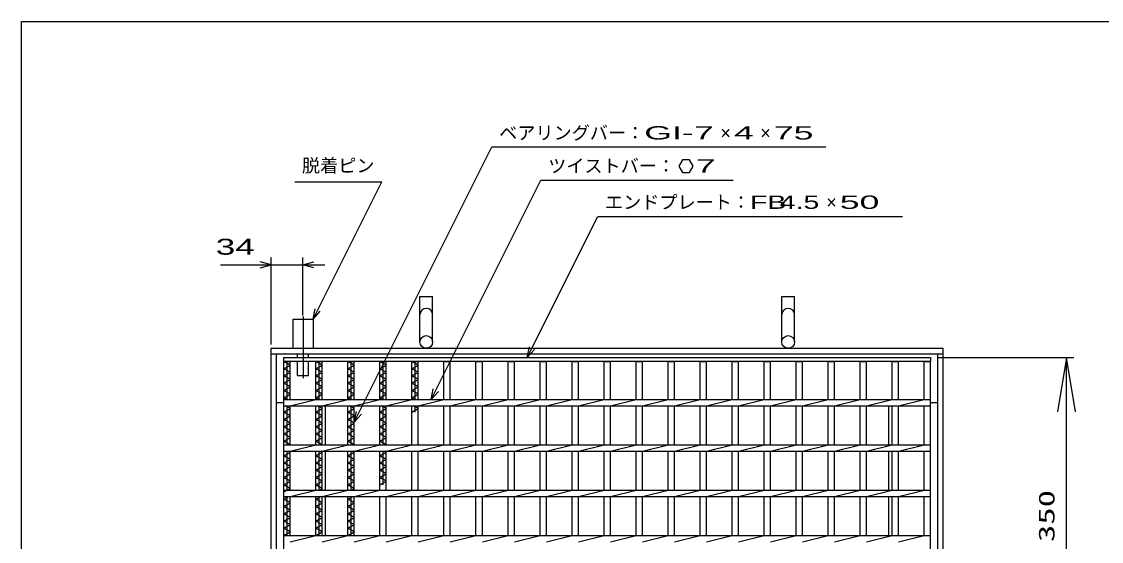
# Model space of a CAD drawing. Units: millimetres, scale not verified. Extents: x -1456 to 1389, y -1026 to 839.
# Drawn here: x -1379 to -189, y 265 to 839 of the extents above; entities that cross this region are included whole.
import ezdxf
from ezdxf.enums import TextEntityAlignment as Align

# ---------------------------------------------------------------- set-up
doc = ezdxf.new("R2010")
doc.units = ezdxf.units.MM
doc.header["$LTSCALE"] = 8
doc.linetypes.add('LONG_DASHED_DOTTED', pattern=[15.25, 12, -1.5, 0.25, -1.5])
for name, color, linetype, lineweight in [('0_2', 150, 'Continuous', 25), ('16', 3, 'Continuous', 25), ('19', 6, 'Continuous', 25), ('22', 4, 'Continuous', 25)]:
    doc.layers.add(name, color=color, linetype=linetype, lineweight=lineweight)
doc.styles.add('ベクトル', font='')
doc.styles.add('ＭＳ ゴシック', font='')
doc.styles.get('ベクトル').set_extended_font_data('ベクトル')
doc.styles.get('ＭＳ ゴシック').set_extended_font_data('MS Gothic')

# ---------------------------------------------------------------- blocks, each defined once
blk = doc.blocks.new('open_arrow')
at = {"color": 0, "linetype": 'Continuous', "lineweight": -2}
blk.add_lwpolyline([(7.5, 1.25), (0, 0), (7.5, -1.25)], dxfattribs=at)

msp = doc.modelspace()

# ---------------------------------------------------------------- linework, layer by layer
at = {"layer": '0_2'}
for p, q in [((-1379.2, -921.2), (-1379.2, 838.8)), ((-1379.2, 838.8), (1388.8, 838.8))]:
    msp.add_line(p, q, dxfattribs=at)
at = {"layer": '16'}
for p, q in [((-1090, 468.5), (-377, 468.5)), ((-1090, 464), (-1090, 468.5)), ((-377, 468.5), (-377, 464)), ((-377, 464), (-1090, 464)), ((-1090, -227), (-1090, 464)), ((-1090, 464), (-1083, 464)), ((-1083, 460), (-1090, 464)), ((-1090, 456), (-1083, 460)), ((-1083, 452), (-1090, 456)), ((-1086.5, 422), (-1086.5, 464)), ((-1083, 422), (-1083, 464)), ((-1054.7, 422), (-1054.7, 464)), ((-1054.7, 464), (-1047.7, 464)), ((-1047.7, 460), (-1054.7, 464)), ((-1054.7, 456), (-1047.7, 460)), ((-1047.7, 452), (-1054.7, 456)), ((-1051.2, 422), (-1051.2, 464)), ((-1047.7, 422), (-1047.7, 464)), ((-1019.4, 422), (-1019.4, 464)), ((-1019.4, 464), (-1012.4, 464)), ((-1012.4, 460), (-1019.4, 464)), ((-1019.4, 456), (-1012.4, 460)), ((-1012.4, 452), (-1019.4, 456)), ((-1015.9, 422), (-1015.9, 464)), ((-1012.4, 422), (-1012.4, 464)), ((-984.1, 422), (-984.1, 464)), ((-984.1, 464), (-977.1, 464)), ((-977.1, 460), (-984.1, 464)), ((-984.1, 456), (-977.1, 460)), ((-977.1, 452), (-984.1, 456)), ((-980.6, 422), (-980.6, 464)), ((-977.1, 422), (-977.1, 464)), ((-948.8, 422), (-948.8, 464)), ((-948.8, 464), (-941.8, 464)), ((-941.8, 460), (-948.8, 464)), ((-948.8, 456), (-941.8, 460)), ((-941.8, 452), (-948.8, 456)), ((-945.3, 422), (-945.3, 464)), ((-941.8, 422), (-941.8, 464)), ((-913.5, 422), (-913.5, 464)), ((-913.5, 464), (-906.5, 464)), ((-906.5, 422), (-906.5, 464)), ((-878.2, 422), (-878.2, 464)), ((-878.2, 464), (-871.2, 464)), ((-871.2, 422), (-871.2, 464)), ((-842.9, 422), (-842.9, 464)), ((-842.9, 464), (-835.9, 464)), ((-835.9, 422), (-835.9, 464)), ((-807.6, 422), (-807.6, 464)), ((-807.6, 464), (-800.6, 464)), ((-800.6, 422), (-800.6, 464)), ((-772.3, 422), (-772.3, 464)), ((-772.3, 464), (-765.3, 464)), ((-765.3, 422), (-765.3, 464)), ((-737, 422), (-737, 464)), ((-737, 464), (-730, 464)), ((-730, 422), (-730, 464)), ((-701.7, 422), (-701.7, 464)), ((-701.7, 464), (-694.7, 464)), ((-694.7, 422), (-694.7, 464)), ((-666.4, 422), (-666.4, 464)), ((-666.4, 464), (-659.4, 464)), ((-659.4, 422), (-659.4, 464)), ((-631.1, 422), (-631.1, 464)), ((-631.1, 464), (-624.1, 464)), ((-624.1, 422), (-624.1, 464)), ((-595.8, 422), (-595.8, 464)), ((-595.8, 464), (-588.8, 464)), ((-588.8, 422), (-588.8, 464)), ((-560.5, 422), (-560.5, 464)), ((-560.5, 464), (-553.5, 464)), ((-553.5, 422), (-553.5, 464)), ((-525.2, 422), (-525.2, 464)), ((-525.2, 464), (-518.2, 464)), ((-518.2, 422), (-518.2, 464)), ((-489.9, 422), (-489.9, 464)), ((-489.9, 464), (-482.9, 464)), ((-482.9, 422), (-482.9, 464)), ((-454.6, 422), (-454.6, 464)), ((-454.6, 464), (-447.6, 464)), ((-447.6, 422), (-447.6, 464)), ((-419.3, 422), (-419.3, 464)), ((-419.3, 464), (-412.3, 464)), ((-412.3, 422), (-412.3, 464)), ((-384, 422), (-384, 464)), ((-384, 464), (-377, 464)), ((-377, -227), (-377, 464)), ((-1090, 448), (-1083, 452)), ((-1083, 444), (-1090, 448)), ((-1090, 440), (-1083, 444)), ((-1054.7, 448), (-1047.7, 452)), ((-1047.7, 444), (-1054.7, 448)), ((-1054.7, 440), (-1047.7, 444)), ((-1019.4, 448), (-1012.4, 452)), ((-1012.4, 444), (-1019.4, 448)), ((-1019.4, 440), (-1012.4, 444)), ((-984.1, 448), (-977.1, 452)), ((-977.1, 444), (-984.1, 448)), ((-984.1, 440), (-977.1, 444)), ((-948.8, 448), (-941.8, 452)), ((-941.8, 444), (-948.8, 448)), ((-948.8, 440), (-941.8, 444)), ((-1083, 436), (-1090, 440)), ((-1090, 432), (-1083, 436)), ((-1083, 428), (-1090, 432)), ((-1047.7, 436), (-1054.7, 440)), ((-1054.7, 432), (-1047.7, 436)), ((-1047.7, 428), (-1054.7, 432)), ((-1012.4, 436), (-1019.4, 440)), ((-1019.4, 432), (-1012.4, 436)), ((-1012.4, 428), (-1019.4, 432)), ((-977.1, 436), (-984.1, 440)), ((-984.1, 432), (-977.1, 436)), ((-977.1, 428), (-984.1, 432)), ((-941.8, 436), (-948.8, 440)), ((-948.8, 432), (-941.8, 436)), ((-941.8, 428), (-948.8, 432)), ((-1090, 424), (-1083, 428)), ((-1086.5, 422), (-1090, 424)), ((-1090, 422), (-377, 422)), ((-1090, 415), (-1090, 422)), ((-1083, 415), (-1054.7, 422)), ((-1054.7, 424), (-1047.7, 428)), ((-1051.2, 422), (-1054.7, 424)), ((-1047.7, 415), (-1019.4, 422)), ((-1019.4, 424), (-1012.4, 428)), ((-1015.9, 422), (-1019.4, 424)), ((-1012.4, 415), (-984.1, 422)), ((-984.1, 424), (-977.1, 428)), ((-980.6, 422), (-984.1, 424)), ((-977.1, 415), (-948.8, 422)), ((-948.8, 424), (-941.8, 428)), ((-945.3, 422), (-948.8, 424)), ((-941.8, 415), (-913.5, 422)), ((-906.5, 415), (-878.2, 422)), ((-871.2, 415), (-842.9, 422)), ((-835.9, 415), (-807.6, 422)), ((-800.6, 415), (-772.3, 422)), ((-765.3, 415), (-737, 422)), ((-730, 415), (-701.7, 422)), ((-694.7, 415), (-666.4, 422)), ((-659.4, 415), (-631.1, 422)), ((-624.1, 415), (-595.8, 422)), ((-588.8, 415), (-560.5, 422)), ((-553.5, 415), (-525.2, 422)), ((-518.2, 415), (-489.9, 422)), ((-482.9, 415), (-454.6, 422)), ((-447.6, 415), (-419.3, 422)), ((-412.3, 415), (-384, 422)), ((-377, 415), (-377, 422)), ((-1090, 415), (-377, 415)), ((-1090, 408), (-1083, 412)), ((-1083, 404), (-1090, 408)), ((-1083, 412), (-1088.25, 415)), ((-1086.5, 372), (-1086.5, 415)), ((-1083, 372), (-1083, 415)), ((-1054.7, 372), (-1054.7, 415)), ((-1054.7, 408), (-1047.7, 412)), ((-1047.7, 404), (-1054.7, 408)), ((-1047.7, 412), (-1052.95, 415)), ((-1051.2, 372), (-1051.2, 415)), ((-1047.7, 372), (-1047.7, 415)), ((-1019.4, 372), (-1019.4, 415)), ((-1019.4, 408), (-1012.4, 412)), ((-1012.4, 404), (-1019.4, 408)), ((-1012.4, 412), (-1017.65, 415)), ((-1015.9, 372), (-1015.9, 415)), ((-1012.4, 372), (-1012.4, 415)), ((-984.1, 372), (-984.1, 415)), ((-984.1, 408), (-977.1, 412)), ((-977.1, 404), (-984.1, 408)), ((-977.1, 412), (-982.35, 415)), ((-980.6, 372), (-980.6, 415)), ((-977.1, 372), (-977.1, 415)), ((-948.8, 372), (-948.8, 415)), ((-948.8, 408), (-941.8, 412)), ((-941.8, 412), (-947.05, 415)), ((-945.3, 408), (-945.3, 415)), ((-941.8, 372), (-941.8, 415)), ((-913.5, 372), (-913.5, 415)), ((-906.5, 372), (-906.5, 415)), ((-878.2, 372), (-878.2, 415)), ((-871.2, 372), (-871.2, 415)), ((-842.9, 372), (-842.9, 415)), ((-835.9, 372), (-835.9, 415)), ((-807.6, 372), (-807.6, 415)), ((-800.6, 372), (-800.6, 415)), ((-772.3, 372), (-772.3, 415)), ((-765.3, 372), (-765.3, 415)), ((-737, 372), (-737, 415)), ((-730, 372), (-730, 415)), ((-701.7, 372), (-701.7, 415)), ((-694.7, 372), (-694.7, 415)), ((-666.4, 372), (-666.4, 415)), ((-659.4, 372), (-659.4, 415)), ((-631.1, 372), (-631.1, 415)), ((-624.1, 372), (-624.1, 415)), ((-595.8, 372), (-595.8, 415)), ((-588.8, 372), (-588.8, 415)), ((-560.5, 372), (-560.5, 415)), ((-553.5, 372), (-553.5, 415)), ((-525.2, 372), (-525.2, 415)), ((-518.2, 372), (-518.2, 415)), ((-489.9, 372), (-489.9, 415)), ((-482.9, 372), (-482.9, 415)), ((-454.6, 372), (-454.6, 415)), ((-447.6, 372), (-447.6, 415)), ((-419.3, 372), (-419.3, 415)), ((-412.3, 372), (-412.3, 415)), ((-384, 372), (-384, 415)), ((-1090, 400), (-1083, 404)), ((-1083, 396), (-1090, 400)), ((-1090, 392), (-1083, 396)), ((-1054.7, 400), (-1047.7, 404)), ((-1047.7, 396), (-1054.7, 400)), ((-1054.7, 392), (-1047.7, 396)), ((-1019.4, 400), (-1012.4, 404)), ((-1012.4, 396), (-1019.4, 400)), ((-1019.4, 392), (-1012.4, 396)), ((-984.1, 400), (-977.1, 404)), ((-977.1, 396), (-984.1, 400)), ((-984.1, 392), (-977.1, 396)), ((-1083, 388), (-1090, 392)), ((-1090, 384), (-1083, 388)), ((-1083, 380), (-1090, 384)), ((-1047.7, 388), (-1054.7, 392)), ((-1054.7, 384), (-1047.7, 388)), ((-1047.7, 380), (-1054.7, 384)), ((-1012.4, 388), (-1019.4, 392)), ((-1019.4, 384), (-1012.4, 388)), ((-1012.4, 380), (-1019.4, 384)), ((-977.1, 388), (-984.1, 392)), ((-984.1, 384), (-977.1, 388)), ((-977.1, 380), (-984.1, 384)), ((-1090, 376), (-1083, 380)), ((-1083, 372), (-1090, 376)), ((-1090, 372), (-377, 372)), ((-1090, 365), (-1090, 372)), ((-1083, 365), (-1054.7, 372)), ((-1054.7, 376), (-1047.7, 380)), ((-1047.7, 372), (-1054.7, 376)), ((-1047.7, 365), (-1019.4, 372)), ((-1019.4, 376), (-1012.4, 380)), ((-1012.4, 372), (-1019.4, 376)), ((-1012.4, 365), (-984.1, 372)), ((-984.1, 376), (-977.1, 380)), ((-977.1, 372), (-984.1, 376)), ((-977.1, 365), (-948.8, 372)), ((-941.8, 365), (-913.5, 372)), ((-906.5, 365), (-878.2, 372)), ((-871.2, 365), (-842.9, 372)), ((-835.9, 365), (-807.6, 372)), ((-800.6, 365), (-772.3, 372)), ((-765.3, 365), (-737, 372)), ((-730, 365), (-701.7, 372)), ((-694.7, 365), (-666.4, 372)), ((-659.4, 365), (-631.1, 372)), ((-624.1, 365), (-595.8, 372)), ((-588.8, 365), (-560.5, 372)), ((-553.5, 365), (-525.2, 372)), ((-518.2, 365), (-489.9, 372)), ((-482.9, 365), (-454.6, 372)), ((-447.6, 365), (-419.3, 372)), ((-412.3, 365), (-384, 372)), ((-377, 365), (-377, 372)), ((-1090, 365), (-377, 365)), ((-1090, 360), (-1083, 364)), ((-1083, 356), (-1090, 360)), ((-1086.5, 322), (-1086.5, 365)), ((-1083, 364), (-1084.75, 365)), ((-1083, 322), (-1083, 365)), ((-1054.7, 322), (-1054.7, 365)), ((-1054.7, 360), (-1047.7, 364)), ((-1047.7, 356), (-1054.7, 360)), ((-1051.2, 322), (-1051.2, 365)), ((-1047.7, 364), (-1049.45, 365)), ((-1047.7, 322), (-1047.7, 365)), ((-1019.4, 322), (-1019.4, 365)), ((-1019.4, 360), (-1012.4, 364)), ((-1012.4, 356), (-1019.4, 360)), ((-1015.9, 322), (-1015.9, 365)), ((-1012.4, 364), (-1014.15, 365)), ((-1012.4, 322), (-1012.4, 365)), ((-984.1, 322), (-984.1, 365)), ((-984.1, 360), (-977.1, 364)), ((-977.1, 356), (-984.1, 360)), ((-980.6, 328), (-980.6, 365)), ((-977.1, 364), (-978.85, 365)), ((-977.1, 322), (-977.1, 365)), ((-948.8, 322), (-948.8, 365)), ((-941.8, 322), (-941.8, 365)), ((-913.5, 322), (-913.5, 365)), ((-906.5, 322), (-906.5, 365)), ((-878.2, 322), (-878.2, 365)), ((-871.2, 322), (-871.2, 365)), ((-842.9, 322), (-842.9, 365)), ((-835.9, 322), (-835.9, 365)), ((-807.6, 322), (-807.6, 365)), ((-800.6, 322), (-800.6, 365)), ((-772.3, 322), (-772.3, 365)), ((-765.3, 322), (-765.3, 365)), ((-737, 322), (-737, 365)), ((-730, 322), (-730, 365)), ((-701.7, 322), (-701.7, 365)), ((-694.7, 322), (-694.7, 365)), ((-666.4, 322), (-666.4, 365)), ((-659.4, 322), (-659.4, 365)), ((-631.1, 322), (-631.1, 365)), ((-624.1, 322), (-624.1, 365)), ((-595.8, 322), (-595.8, 365)), ((-588.8, 322), (-588.8, 365)), ((-560.5, 322), (-560.5, 365)), ((-553.5, 322), (-553.5, 365)), ((-525.2, 322), (-525.2, 365)), ((-518.2, 322), (-518.2, 365)), ((-489.9, 322), (-489.9, 365)), ((-482.9, 322), (-482.9, 365)), ((-454.6, 322), (-454.6, 365)), ((-447.6, 322), (-447.6, 365)), ((-419.3, 322), (-419.3, 365)), ((-412.3, 322), (-412.3, 365)), ((-384, 322), (-384, 365)), ((-1090, 352), (-1083, 356)), ((-1083, 348), (-1090, 352)), ((-1090, 344), (-1083, 348)), ((-1054.7, 352), (-1047.7, 356)), ((-1047.7, 348), (-1054.7, 352)), ((-1054.7, 344), (-1047.7, 348)), ((-1019.4, 352), (-1012.4, 356)), ((-1012.4, 348), (-1019.4, 352)), ((-1019.4, 344), (-1012.4, 348)), ((-984.1, 352), (-977.1, 356)), ((-977.1, 348), (-984.1, 352)), ((-984.1, 344), (-977.1, 348)), ((-1083, 340), (-1090, 344)), ((-1090, 336), (-1083, 340)), ((-1083, 332), (-1090, 336)), ((-1047.7, 340), (-1054.7, 344)), ((-1054.7, 336), (-1047.7, 340)), ((-1047.7, 332), (-1054.7, 336)), ((-1012.4, 340), (-1019.4, 344)), ((-1019.4, 336), (-1012.4, 340)), ((-1012.4, 332), (-1019.4, 336)), ((-977.1, 340), (-984.1, 344)), ((-984.1, 336), (-977.1, 340)), ((-977.1, 332), (-984.1, 336)), ((-1090, 328), (-1083, 332)), ((-1083, 324), (-1090, 328)), ((-1090, 320), (-1083, 324)), ((-1090, 322), (-377, 322)), ((-1090, 315), (-1090, 322)), ((-1083, 315), (-1054.7, 322)), ((-1054.7, 328), (-1047.7, 332)), ((-1047.7, 324), (-1054.7, 328)), ((-1051.2, 322), (-1047.7, 324)), ((-1047.7, 315), (-1019.4, 322)), ((-1019.4, 328), (-1012.4, 332)), ((-1012.4, 324), (-1019.4, 328)), ((-1015.9, 322), (-1012.4, 324)), ((-1012.4, 315), (-984.1, 322)), ((-984.1, 328), (-977.1, 332)), ((-977.1, 315), (-948.8, 322)), ((-941.8, 315), (-913.5, 322)), ((-906.5, 315), (-878.2, 322)), ((-871.2, 315), (-842.9, 322)), ((-835.9, 315), (-807.6, 322)), ((-800.6, 315), (-772.3, 322)), ((-765.3, 315), (-737, 322)), ((-730, 315), (-701.7, 322)), ((-694.7, 315), (-666.4, 322)), ((-659.4, 315), (-631.1, 322)), ((-624.1, 315), (-595.8, 322)), ((-588.8, 315), (-560.5, 322)), ((-553.5, 315), (-525.2, 322)), ((-518.2, 315), (-489.9, 322)), ((-482.9, 315), (-454.6, 322)), ((-447.6, 315), (-419.3, 322)), ((-412.3, 315), (-384, 322)), ((-377, 315), (-377, 322)), ((-1090, 315), (-377, 315)), ((-1090, 312), (-1084.75, 315)), ((-1083, 308), (-1090, 312)), ((-1086.5, 272), (-1086.5, 315)), ((-1083, 272), (-1083, 315)), ((-1054.7, 272), (-1054.7, 315)), ((-1054.7, 312), (-1049.45, 315)), ((-1047.7, 308), (-1054.7, 312)), ((-1051.2, 272), (-1051.2, 315)), ((-1047.7, 272), (-1047.7, 315)), ((-1019.4, 272), (-1019.4, 315)), ((-1019.4, 312), (-1014.15, 315)), ((-1012.4, 308), (-1019.4, 312)), ((-1015.9, 272), (-1015.9, 315)), ((-1012.4, 272), (-1012.4, 315)), ((-984.1, 272), (-984.1, 315)), ((-977.1, 272), (-977.1, 315)), ((-948.8, 272), (-948.8, 315)), ((-941.8, 272), (-941.8, 315)), ((-913.5, 272), (-913.5, 315)), ((-906.5, 272), (-906.5, 315)), ((-878.2, 272), (-878.2, 315)), ((-871.2, 272), (-871.2, 315)), ((-842.9, 272), (-842.9, 315)), ((-835.9, 272), (-835.9, 315)), ((-807.6, 272), (-807.6, 315)), ((-800.6, 272), (-800.6, 315)), ((-772.3, 272), (-772.3, 315)), ((-765.3, 272), (-765.3, 315)), ((-737, 272), (-737, 315)), ((-730, 272), (-730, 315)), ((-701.7, 272), (-701.7, 315)), ((-694.7, 272), (-694.7, 315)), ((-666.4, 272), (-666.4, 315)), ((-659.4, 272), (-659.4, 315)), ((-631.1, 272), (-631.1, 315)), ((-624.1, 272), (-624.1, 315)), ((-595.8, 272), (-595.8, 315)), ((-588.8, 272), (-588.8, 315)), ((-560.5, 272), (-560.5, 315)), ((-553.5, 272), (-553.5, 315)), ((-525.2, 272), (-525.2, 315)), ((-518.2, 272), (-518.2, 315)), ((-489.9, 272), (-489.9, 315)), ((-482.9, 272), (-482.9, 315)), ((-454.6, 272), (-454.6, 315)), ((-447.6, 272), (-447.6, 315)), ((-419.3, 272), (-419.3, 315)), ((-412.3, 272), (-412.3, 315)), ((-384, 272), (-384, 315)), ((-1090, 304), (-1083, 308)), ((-1083, 300), (-1090, 304)), ((-1090, 296), (-1083, 300)), ((-1054.7, 304), (-1047.7, 308)), ((-1047.7, 300), (-1054.7, 304)), ((-1054.7, 296), (-1047.7, 300)), ((-1019.4, 304), (-1012.4, 308)), ((-1012.4, 300), (-1019.4, 304)), ((-1019.4, 296), (-1012.4, 300)), ((-1083, 292), (-1090, 296)), ((-1090, 288), (-1083, 292)), ((-1083, 284), (-1090, 288)), ((-1047.7, 292), (-1054.7, 296)), ((-1054.7, 288), (-1047.7, 292)), ((-1047.7, 284), (-1054.7, 288)), ((-1012.4, 292), (-1019.4, 296)), ((-1019.4, 288), (-1012.4, 292)), ((-1012.4, 284), (-1019.4, 288)), ((-1090, 280), (-1083, 284)), ((-1083, 276), (-1090, 280)), ((-1090, 272), (-1083, 276)), ((-1054.7, 280), (-1047.7, 284)), ((-1047.7, 276), (-1054.7, 280)), ((-1054.7, 272), (-1047.7, 276)), ((-1019.4, 280), (-1012.4, 284)), ((-1012.4, 276), (-1019.4, 280)), ((-1019.4, 272), (-1012.4, 276)), ((-1090, 272), (-377, 272)), ((-1090, 265), (-1090, 272)), ((-1083, 265), (-1054.7, 272)), ((-1047.7, 265), (-1019.4, 272)), ((-1012.4, 265), (-984.1, 272)), ((-977.1, 265), (-948.8, 272)), ((-941.8, 265), (-913.5, 272)), ((-906.5, 265), (-878.2, 272)), ((-871.2, 265), (-842.9, 272)), ((-835.9, 265), (-807.6, 272)), ((-800.6, 265), (-772.3, 272)), ((-765.3, 265), (-737, 272)), ((-730, 265), (-701.7, 272)), ((-694.7, 265), (-666.4, 272)), ((-659.4, 265), (-631.1, 272)), ((-624.1, 265), (-595.8, 272)), ((-588.8, 265), (-560.5, 272)), ((-553.5, 265), (-525.2, 272)), ((-518.2, 265), (-489.9, 272)), ((-482.9, 265), (-454.6, 272)), ((-447.6, 265), (-419.3, 272)), ((-412.3, 265), (-384, 272)), ((-377, 265), (-377, 272))]:
    msp.add_line(p, q, dxfattribs=at)
at = {"layer": '19'}
for p, q in [((-940, 485.5), (-940, 535.5)), ((-940, 535.5), (-926, 535.5)), ((-926, 485.5), (-926, 535.5)), ((-541, 485.5), (-541, 535.5)), ((-541, 535.5), (-527, 535.5)), ((-527, 485.5), (-527, 535.5)), ((-1079.85, 478.5), (-1079.85, 510.5)), ((-1079.85, 510.5), (-1057.85, 510.5)), ((-1057.85, 510.5), (-1057.85, 478.5)), ((-1104, 478.5), (-363, 478.5)), ((-1104, -241.5), (-1104, 478.5)), ((-363, -241.5), (-363, 478.5)), ((-1104, 472.5), (-363, 472.5)), ((-1098, -235.5), (-1098, 472.5)), ((-1074.85, 468.5), (-1074.85, 472.5)), ((-1062.85, 468.5), (-1062.85, 472.5)), ((-369, -235.5), (-369, 472.5)), ((-1074.85, 448.5), (-1074.85, 464)), ((-1062.85, 448.5), (-1062.85, 464)), ((-1074.85, 448.5), (-1062.85, 448.5)), ((-1090, 418.5), (-1098, 418.5)), ((-369, 418.5), (-377, 418.5)), ((-1044, 372), (-1044, 415)), ((-423, 372), (-423, 415)), ((-1044, 322), (-1044, 365)), ((-423, 322), (-423, 365)), ((-1044, 272), (-1044, 315)), ((-423, 272), (-423, 315))]:
    msp.add_line(p, q, dxfattribs=at)
at = {"layer": '19', "linetype": 'LONG_DASHED_DOTTED'}
msp.add_line((-1068.85, 513.5), (-1068.85, 445.5), dxfattribs=at)
at = {"layer": '19'}
for centre in [(-933, 485.5), (-534, 485.5)]:
    msp.add_circle(centre, 7, dxfattribs=at)
for centre in [(-933, 515.5), (-534, 515.5)]:
    msp.add_arc(centre, 7, 0, 180, dxfattribs=at)
at = {"layer": '22'}
for p, q in [((-1012.4, 397), (-860.65, 700.5)), ((-860.65, 700.5), (-492.65, 700.5)), ((-650.65, 686.212), (-654.65, 679.284)), ((-654.65, 679.284), (-650.65, 672.356)), ((-642.65, 686.212), (-650.65, 686.212)), ((-638.65, 679.2), (-642.65, 686.212)), ((-642.65, 672.356), (-638.65, 679.284)), ((-650.65, 672.356), (-642.65, 672.356)), ((-1078.1, 662), (-982.1, 662)), ((-1057.85, 510.5), (-982.1, 662)), ((-927.65, 422), (-806.65, 664)), ((-806.65, 664), (-594.65, 664)), ((-821.75, 468.5), (-744, 624)), ((-744, 624), (-408, 624)), ((-1104, 570.5), (-1116, 573.7)), ((-1104, 482.5), (-1104, 578.5)), ((-1069, 514.504), (-1069, 578.5)), ((-1069, 570.5), (-1057, 573.7)), ((-1160, 570.5), (-1104, 570.5)), ((-1116, 567.3), (-1104, 570.5)), ((-1104, 570.5), (-1069, 570.5)), ((-1057, 567.3), (-1069, 570.5)), ((-1069, 570.5), (-1045, 570.5)), ((-1057.85, 510.5), (-1055.45, 522.18)), ((-1057.85, 510.5), (-1049.85, 519.3)), ((-821.75, 468.5), (-819.35, 480.18)), ((-821.75, 468.5), (-813.75, 477.3)), ((-369, 468.5), (-219.055, 468.5)), ((-227.055, 118.5), (-227.055, 468.5)), ((-927.65, 422), (-925.25, 433.68)), ((-927.65, 422), (-919.65, 430.8)), ((-1012.4, 397), (-1010, 408.68)), ((-1012.4, 397), (-1004.4, 405.8))]:
    msp.add_line(p, q, dxfattribs=at)

# ---------------------------------------------------------------- block references
at = {"layer": '22', "xscale": 8, "yscale": 8, "rotation": 270}
msp.add_blockref('open_arrow', (-227.055, 468.5), dxfattribs=at)

# ---------------------------------------------------------------- texts
at = {"layer": '22', "color": 2, "style": 'ベクトル'}
for s, p in [('ベアリングバー：', (-852.65, 716.1)), ('×', (-608.65, 716.1)), ('×', (-564.65, 716.1)), ('脱着ピン', (-1070.1, 680)), ('ツイストバー：', (-798.65, 679.6)), ('エンドプレート：', (-736, 639.6)), ('×', (-492, 639.6))]:
    msp.add_text(s, height=14.66, dxfattribs=at).set_placement(p, align=Align.MIDDLE_LEFT)
for s, height, width, p in [('GI-', 14.66, 2, (-692.65, 716.1)), (' 7 ', 14.66, 2, (-648.65, 716.1)), (' 4 ', 14.66, 2, (-604.65, 716.1)), (' 75 ', 14.66, 2, (-560.65, 716.1)), (' 7 ', 14.66, 2, (-646.65, 679.684)), ('FB', 14.66, 1.6, (-576, 639.6)), (' 4.5 ', 14.66, 1.6, (-552, 639.6)), (' 50 ', 14.66, 2, (-488, 639.6)), (' 34 ', 17.6, 1.65, (-1176, 590.5))]:
    msp.add_text(s, height=height, dxfattribs=dict(at, width=width)).set_placement(p, align=Align.MIDDLE_LEFT)
at = {"layer": '22', "style": 'ＭＳ ゴシック', "width": 1.6}
msp.add_text('350', height=17.6, rotation=90, dxfattribs=at).set_placement((-235.055, 293.5), align=Align.BOTTOM_CENTER)

doc.saveas('drawing.dxf')
